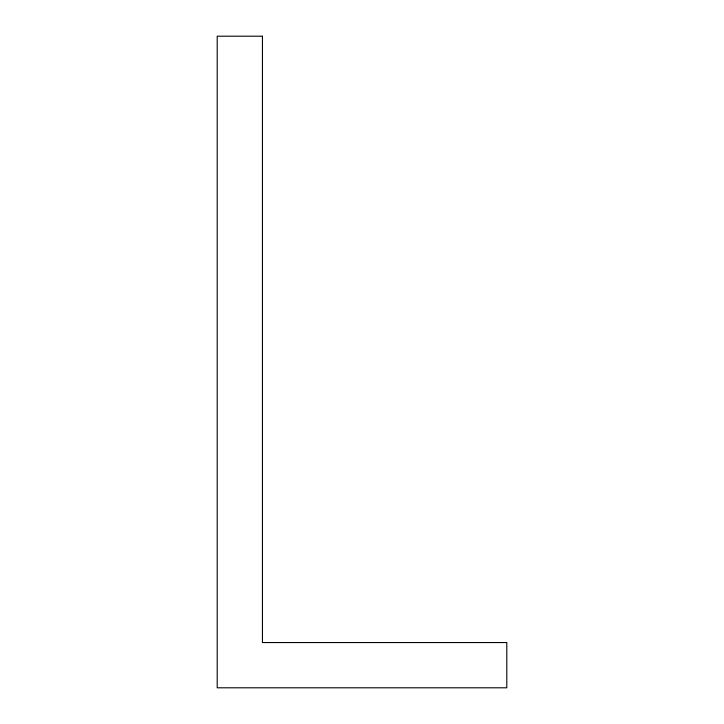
<?xml version="1.0" encoding="UTF-8"?>
<svg xmlns="http://www.w3.org/2000/svg" width="724" height="724" viewBox="0 0 724 724"><rect width="100%" height="100%" fill="white"/><g stroke="black" fill="none" stroke-linecap="round" stroke-linejoin="round"><path stroke-width="1.09" d="M262.45 36.2L217.2 36.2L217.2 687.8L506.8 687.8L506.8 642.55L262.45 642.55L262.45 36.2"/></g></svg>
